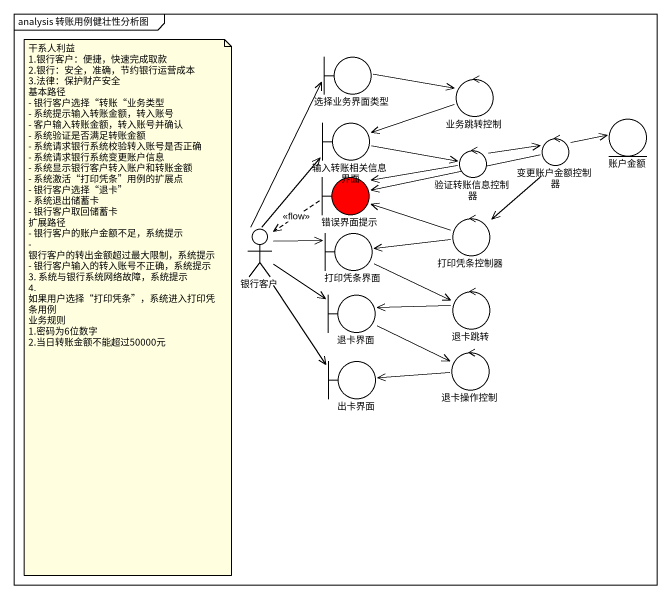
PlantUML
@startuml
mainframe analysis 转账用例健壮性分析图
boundary 选择业务界面类型
control 业务跳转控制
boundary 输入转账相关信息界面
control 变更账户金额控制器
entity 账户金额
boundary 错误界面提示 #FF0000
control 验证转账信息控制器
control 打印凭条控制器
actor 银行客户
boundary 打印凭条界面
boundary 退卡界面
control 退卡跳转
boundary 出卡界面
control 退卡操作控制
选择业务界面类型 -right-> 业务跳转控制
业务跳转控制 -left-> 输入转账相关信息界面
输入转账相关信息界面 -right-> 验证转账信息控制器
变更账户金额控制器 -right-> 账户金额
变更账户金额控制器 -left-> 错误界面提示
变更账户金额控制器 --> 打印凭条控制器
错误界面提示 ..> 银行客户 : <<flow>>
验证转账信息控制器 -right-> 变更账户金额控制器
验证转账信息控制器 -left-> 错误界面提示
打印凭条控制器 -left-> 错误界面提示
打印凭条控制器 -left-> 打印凭条界面
银行客户 -up-> 选择业务界面类型
银行客户 -up-> 输入转账相关信息界面
银行客户 -right-> 打印凭条界面
银行客户 --> 退卡界面
银行客户 --> 出卡界面
打印凭条界面 -right-> 退卡跳转
退卡界面 -right-> 退卡操作控制
退卡跳转 -left-> 退卡界面
退卡操作控制 -left-> 出卡界面
note as N1
  干系人利益
  1.银行客户：便捷，快速完成取款
  2.银行：安全，准确，节约银行运营成本
  3.法律：保护财产安全
  基本路径
  - 银行客户选择“转账“业务类型
  - 系统提示输入转账金额，转入账号
  - 客户输入转账金额，转入账号并确认
  - 系统验证是否满足转账金额
  - 系统请求银行系统校验转入账号是否正确
  - 系统请求银行系统变更账户信息
  - 系统显示银行客户转入账户和转账金额
  - 系统激活“打印凭条”用例的扩展点
  - 银行客户选择“退卡”
  - 系统退出储蓄卡
  - 银行客户取回储蓄卡
  扩展路径
  - 银行客户的账户金额不足，系统提示
  - 银行客户的转出金额超过最大限制，系统提示
  - 银行客户输入的转入账号不正确，系统提示
  3. 系统与银行系统网络故障，系统提示
  4. 如果用户选择“打印凭条”，系统进入打印凭条用例
  业务规则
  1.密码为6位数字
  2.当日转账金额不能超过50000元
end note
@enduml
